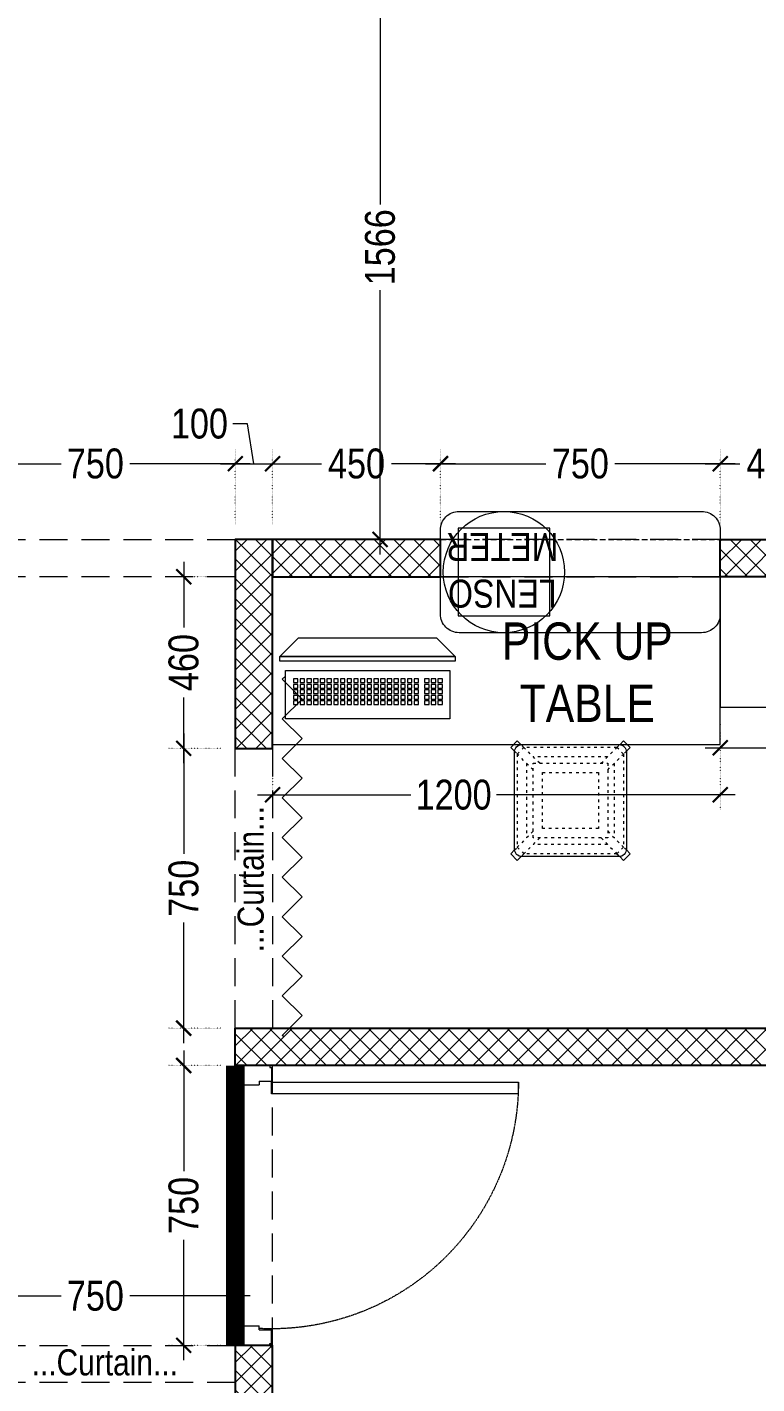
# Model space of a CAD drawing. Header units: millimetres. Extents: x -49972 to -35289, y -2918842 to -2908283.
# Drawn here: x -40044 to -38088, y -2916499 to -2912863 of the extents above; entities that cross this region are included whole.
import ezdxf

# ---------------------------------------------------------------- set-up
doc = ezdxf.new("R2010")
doc.units = ezdxf.units.MM
doc.header["$LTSCALE"] = 12
doc.header["$MEASUREMENT"] = 0
doc.header["$PDMODE"] = 3
for name, pattern in [('a_p6_plan_L18$0$HIDDEN', [0.375, 0.25, -0.125]), ('ACAD_ISO03W100', [30, 12, -18]), ('DOT2', [0.125, 0, -0.125]), ('HIDDEN2', [0.1875, 0.125, -0.0625])]:
    doc.linetypes.add(name, pattern=pattern)
doc.layers.get('0').update_dxf_attribs({"lineweight": 25})
for name, color, linetype, lineweight in [('curtain', 144, 'Continuous', 9), ('Door', 34, 'Continuous', 20), ('IM-ANNO-HATCH', 8, 'Continuous', 5), ('LENS-CURTAIN', 5, 'a_p6_plan_L18$0$HIDDEN', 9), ('LENS-DOOR', 34, 'Continuous', 20), ('LENS-PARTITION', 21, 'Continuous', 25), ('LENS-TEXT', 31, 'Continuous', 5), ('LENS_DIMENSION', 193, 'Continuous', 0), ('LENS_TEXT', 31, 'Continuous', 5), ('LK-EQPMT', 3, 'Continuous', 18), ('LK-FF&E WALL', 1, 'Continuous', 9), ('LK-IT', 3, 'Continuous', 18), ('LN-ELEVATION-1', 81, 'Continuous', 13), ('LN-ELEVATION-2', 103, 'Continuous', 20), ('LN-ELEVATION-3', 125, 'a_p6_plan_L18$0$HIDDEN', 18), ('LN-ELEVATION-5', 167, 'Continuous', 5), ('PLANO-OPENING', 252, 'Continuous', 5)]:
    doc.layers.add(name, color=color, linetype=linetype, lineweight=lineweight)
doc.layers.add('LAMINATE FINISH', color=80, linetype='Continuous')
doc.styles.add('LK TXT', font='Gill Sans MT Condensed Regular.ttf')
doc.styles.get("Standard").update_dxf_attribs({"font": 'Arial Narrow.ttf'})
doc.dimstyles.new('Working', dxfattribs={"dimscale": 0.8, "dimtxt": 100, "dimasz": 50, "dimexe": 50, "dimexo": 50, "dimgap": 25, "dimtad": 0, "dimdec": 0, "dimzin": 0, "dimdsep": 46, "dimtxsty": 'Standard', "dimblk": 'ARCHTICK', "dimcen": 0, "dimdle": 50, "dimclrd": 250, "dimclre": 8, "dimclrt": 7, "dimadec": 0, "dimazin": 0, "dimtfac": 1, "dimtdec": 0, "dimtofl": 0, "dimtmove": 1, "dimatfit": 3, "dimfxl": 3, "dimtolj": 1, "dimlwd": 5, "dimlwe": 0, "dimarcsym": 0})

# ---------------------------------------------------------------- blocks, each defined once
blk = doc.blocks.new('*U21')
at = {"layer": 'LK-EQPMT', "ltscale": 12}
blk.add_lwpolyline([(6, 4.9), (-6, 4.9), (-6, -4.9), (6, -4.9)], close=True, dxfattribs=at)
blk = doc.blocks.new('*U22')
at = {"color": 0, "linetype": 'ByBlock', "lineweight": -2, "transparency": 16777216}
for p in [(0, 0), (18, 0), (35.9, 0), (53.9, 0), (71.8, 0), (89.8, 0), (107.8, 0), (125.7, 0), (143.7, 0), (161.6, 0), (179.6, 0), (197.6, 0), (215.5, 0), (233.5, 0), (251.4, 0), (269.4, 0), (287.4, 0), (305.3, 0), (323.3, 0), (0, -14.7), (0, -29.5), (18, -14.7), (18, -29.5), (35.9, -14.7), (35.9, -29.5), (53.9, -14.7), (53.9, -29.5), (71.8, -14.7), (71.8, -29.5), (89.8, -14.7), (89.8, -29.5), (107.8, -14.7), (107.8, -29.5), (125.7, -14.7), (125.7, -29.5), (143.7, -14.7), (143.7, -29.5), (161.6, -14.7), (161.6, -29.5), (179.6, -14.7), (179.6, -29.5), (197.6, -14.7), (197.6, -29.5), (215.5, -14.7), (215.5, -29.5), (233.5, -14.7), (233.5, -29.5), (251.4, -14.7), (251.4, -29.5), (269.4, -14.7), (269.4, -29.5), (287.4, -14.7), (287.4, -29.5), (305.3, -14.7), (305.3, -29.5), (323.3, -14.7), (323.3, -29.5), (0, -44.2), (0, -59), (18, -44.2), (18, -59), (35.9, -44.2), (35.9, -59), (53.9, -44.2), (53.9, -59), (71.8, -44.2), (71.8, -59), (89.8, -44.2), (89.8, -59), (107.8, -44.2), (107.8, -59), (125.7, -44.2), (125.7, -59), (143.7, -44.2), (143.7, -59), (161.6, -44.2), (161.6, -59), (179.6, -44.2), (179.6, -59), (197.6, -44.2), (197.6, -59), (215.5, -44.2), (215.5, -59), (233.5, -44.2), (233.5, -59), (251.4, -44.2), (251.4, -59), (269.4, -44.2), (269.4, -59), (287.4, -44.2), (287.4, -59), (305.3, -44.2), (305.3, -59), (323.3, -44.2), (323.3, -59)]:
    blk.add_blockref('*U21', p, dxfattribs=at)
blk = doc.blocks.new('*U19')
at = {"layer": 'LK-EQPMT', "ltscale": 12}
blk.add_lwpolyline([(6, 4.9), (-6, 4.9), (-6, -4.9), (6, -4.9)], close=True, dxfattribs=at)
blk = doc.blocks.new('*U20')
at = {"color": 0, "linetype": 'ByBlock', "lineweight": -2, "transparency": 16777216}
for p in [(0, 0), (18, 0), (35.9, 0), (0, -14.7), (0, -29.5), (18, -14.7), (18, -29.5), (35.9, -14.7), (35.9, -29.5), (0, -44.2), (0, -59), (18, -44.2), (18, -59), (35.9, -44.2), (35.9, -59)]:
    blk.add_blockref('*U19', p, dxfattribs=at)
blk = doc.blocks.new('KEYBOARD')
at = {"ltscale": 12}
blk.add_lwpolyline([(8, 0), (8, 129.1), (448, 129.1), (448, 0)], close=True, dxfattribs=at)
for name, p in [('*U22', (35.2, 101.6)), ('*U20', (386.6, 101.6))]:
    blk.add_blockref(name, p)
blk = doc.blocks.new('Pickup table PC')
at = {"layer": 'LN-ELEVATION-2', "ltscale": 0.5}
for points in [[(470, 50), (0, 50), (0, 62), (470, 62)], [(420, 0), (50, 0), (0, 50), (470, 50)]]:
    blk.add_lwpolyline(points, close=True, dxfattribs=at)
blk = doc.blocks.new('_ArchTick')
at = {"const_width": 0.15}
blk.add_lwpolyline([(-0.5, -0.5), (0.5, 0.5)], dxfattribs=at)
blk = doc.blocks.new('*D44')
at = {"layer": 'Defpoints', "color": 0, "transparency": 16777216}
for p in [(-39385.7, -2914785.7), (-38185.7, -2914785.7), (-39385.7, -2914920.2)]:
    blk.add_point(p, dxfattribs=at)
at = {"layer": 'LENS_DIMENSION', "color": 8, "linetype": 'DOT2', "lineweight": 0, "transparency": 16777216}
for p, q in [((-39385.7, -2914825.7), (-39385.7, -2914960.2)), ((-38185.7, -2914825.7), (-38185.7, -2914960.2))]:
    blk.add_line(p, q, dxfattribs=at)
at = {"layer": 'LENS_DIMENSION', "color": 8, "lineweight": 5, "transparency": 16777216}
for p, q in [((-39425.7, -2914920.2), (-39015.3, -2914920.2)), ((-38145.7, -2914920.2), (-38785.7, -2914920.2))]:
    blk.add_line(p, q, dxfattribs=at)
at = {"layer": 'LENS_DIMENSION', "color": 8, "lineweight": 5, "transparency": 16777216, "xscale": 40, "yscale": 40, "zscale": 40, "rotation": 180}
blk.add_blockref('_ArchTick', (-39385.7, -2914920.2), dxfattribs=at)
at = {"layer": 'LENS_DIMENSION', "color": 8, "lineweight": 5, "transparency": 16777216, "xscale": 40, "yscale": 40, "zscale": 40}
blk.add_blockref('_ArchTick', (-38185.7, -2914920.2), dxfattribs=at)
at = {"layer": 'LENS_DIMENSION', "color": 0, "transparency": 16777216, "insert": (-38900.5, -2914920.2), "char_height": 80, "attachment_point": 5}
blk.add_mtext('\\A1;1200', dxfattribs=at)
blk = doc.blocks.new('*D45')
at = {"layer": 'Defpoints', "color": 0, "transparency": 16777216}
for p in [(-38185.7, -2914685.7), (-36985.7, -2914685.7), (-36985.7, -2914794.2)]:
    blk.add_point(p, dxfattribs=at)
at = {"layer": 'LENS_DIMENSION', "color": 8, "linetype": 'DOT2', "lineweight": 0, "transparency": 16777216}
for p, q in [((-38185.7, -2914725.7), (-38185.7, -2914834.2)), ((-36985.7, -2914725.7), (-36985.7, -2914834.2))]:
    blk.add_line(p, q, dxfattribs=at)
at = {"layer": 'LENS_DIMENSION', "color": 8, "lineweight": 5, "transparency": 16777216}
for p, q in [((-38225.7, -2914794.2), (-37700.5, -2914794.2)), ((-36945.7, -2914794.2), (-37471, -2914794.2))]:
    blk.add_line(p, q, dxfattribs=at)
at = {"layer": 'LENS_DIMENSION', "color": 8, "lineweight": 5, "transparency": 16777216, "xscale": 40, "yscale": 40, "zscale": 40, "rotation": 180}
blk.add_blockref('_ArchTick', (-38185.7, -2914794.2), dxfattribs=at)
at = {"layer": 'LENS_DIMENSION', "color": 8, "lineweight": 5, "transparency": 16777216, "xscale": 40, "yscale": 40, "zscale": 40}
blk.add_blockref('_ArchTick', (-36985.7, -2914794.2), dxfattribs=at)
at = {"layer": 'LENS_DIMENSION', "color": 0, "transparency": 16777216, "insert": (-37585.7, -2914794.2), "char_height": 80, "attachment_point": 5}
blk.add_mtext('\\A1;1200', dxfattribs=at)
blk = doc.blocks.new('Stool')
at = {"layer": 'LN-ELEVATION-1', "ltscale": 0.5}
blk.add_lwpolyline([(-130, 300), (130, 300, -0.414214), (150, 280), (150, 20, -0.414214), (130, 0), (-130, 0, -0.414214), (-150, 20), (-150, 280, -0.414214)], format="xyb", close=True, dxfattribs=at)
at = {"layer": 'LN-ELEVATION-3', "linetype": 'ACAD_ISO03W100', "ltscale": 0.05}
for p, q in [((-82.3, 250), (-124.7, 292.4)), ((-124.7, 292.4), (124.7, 292.4)), ((82.3, 250), (124.7, 292.4)), ((-100, 232.3), (-142.4, 274.7)), ((-142.4, 274.7), (-142.4, 25.3)), ((-99.7, 267.4), (99.7, 267.4)), ((100, 232.3), (142.4, 274.7)), ((142.4, 274.7), (142.4, 25.3)), ((-117.4, 249.7), (-117.4, 50.3)), ((117.4, 249.7), (117.4, 50.3)), ((-100, 67.7), (-142.4, 25.3)), ((-82.3, 50), (-124.7, 7.6)), ((82.3, 50), (124.7, 7.6)), ((100, 67.7), (142.4, 25.3)), ((-124.7, 7.6), (124.7, 7.6)), ((-99.7, 32.6), (99.7, 32.6))]:
    blk.add_line(p, q, dxfattribs=at)
for points in [[(-132.2, 299.9), (-124.7, 292.4), (-142.4, 274.7), (-149.9, 282.2)], [(132.2, 299.9), (124.7, 292.4), (142.4, 274.7), (149.9, 282.2)], [(-132.2, 0.1), (-124.7, 7.6), (-142.4, 25.3), (-149.9, 17.8)], [(132.2, 0.1), (124.7, 7.6), (142.4, 25.3), (149.9, 17.8)]]:
    blk.add_lwpolyline(points, dxfattribs=at)
for points in [[(-100, 250), (100, 250), (100, 50), (-100, 50)], [(-75, 225), (75, 225), (75, 75), (-75, 75)]]:
    blk.add_lwpolyline(points, close=True, dxfattribs=at)
at = {"layer": 'LN-ELEVATION-5', "ltscale": 0.5}
for points in [[(-149.9, 282.2), (-160.1, 292.4), (-142.4, 310.1), (-132.2, 299.9)], [(149.9, 282.2), (160.1, 292.4), (142.4, 310.1), (132.2, 299.9)], [(-149.9, 17.8), (-160.1, 7.6), (-142.4, -10.1), (-132.2, 0.1)], [(149.9, 17.8), (160.1, 7.6), (142.4, -10.1), (132.2, 0.1)]]:
    blk.add_lwpolyline(points, dxfattribs=at)
blk = doc.blocks.new('*D115')
at = {"layer": 'Defpoints', "color": 0, "transparency": 16777216}
for p in [(-39485.7, -2915645.7), (-39624, -2916395.7), (-39485.7, -2916395.7)]:
    blk.add_point(p, dxfattribs=at)
at = {"layer": 'LENS_DIMENSION', "color": 8, "lineweight": 5, "transparency": 16777216}
for p, q in [((-39624, -2915605.7), (-39624, -2915928.7)), ((-39624, -2916435.7), (-39624, -2916112.8))]:
    blk.add_line(p, q, dxfattribs=at)
at = {"layer": 'LENS_DIMENSION', "color": 8, "linetype": 'DOT2', "lineweight": 0, "transparency": 16777216}
for p, q in [((-39525.7, -2915645.7), (-39664, -2915645.7)), ((-39525.7, -2916395.7), (-39664, -2916395.7))]:
    blk.add_line(p, q, dxfattribs=at)
at = {"layer": 'LENS_DIMENSION', "color": 8, "lineweight": 5, "transparency": 16777216, "xscale": 40, "yscale": 40, "zscale": 40}
for p, rotation in [((-39624, -2915645.7), 90), ((-39624, -2916395.7), 270)]:
    blk.add_blockref('_ArchTick', p, dxfattribs=dict(at, rotation=rotation))
at = {"layer": 'LENS_DIMENSION', "color": 0, "transparency": 16777216, "insert": (-39624, -2916020.7), "char_height": 80, "attachment_point": 5, "rotation": 90}
blk.add_mtext('\\A1;750', dxfattribs=at)
blk = doc.blocks.new('*D116')
at = {"layer": 'Defpoints', "color": 0, "transparency": 16777216}
for p in [(-39624, -2914795.7), (-39485.7, -2914795.7), (-39485.7, -2915545.7)]:
    blk.add_point(p, dxfattribs=at)
at = {"layer": 'LENS_DIMENSION', "color": 8, "lineweight": 5, "transparency": 16777216}
for p, q in [((-39624, -2914755.7), (-39624, -2915078.7)), ((-39624, -2915585.7), (-39624, -2915262.8))]:
    blk.add_line(p, q, dxfattribs=at)
at = {"layer": 'LENS_DIMENSION', "color": 8, "linetype": 'DOT2', "lineweight": 0, "transparency": 16777216}
for p, q in [((-39525.7, -2914795.7), (-39664, -2914795.7)), ((-39525.7, -2915545.7), (-39664, -2915545.7))]:
    blk.add_line(p, q, dxfattribs=at)
at = {"layer": 'LENS_DIMENSION', "color": 8, "lineweight": 5, "transparency": 16777216, "xscale": 40, "yscale": 40, "zscale": 40}
for p, rotation in [((-39624, -2914795.7), 90), ((-39624, -2915545.7), 270)]:
    blk.add_blockref('_ArchTick', p, dxfattribs=dict(at, rotation=rotation))
at = {"layer": 'LENS_DIMENSION', "color": 0, "transparency": 16777216, "insert": (-39624, -2915170.7), "char_height": 80, "attachment_point": 5, "rotation": 90}
blk.add_mtext('\\A1;750', dxfattribs=at)
blk = doc.blocks.new('*D117')
at = {"layer": 'Defpoints', "color": 0, "transparency": 16777216}
for p in [(-39624, -2914335.7), (-39485.7, -2914335.7), (-39485.7, -2914795.7)]:
    blk.add_point(p, dxfattribs=at)
at = {"layer": 'LENS_DIMENSION', "color": 8, "lineweight": 5, "transparency": 16777216}
for p, q in [((-39624, -2914295.7), (-39624, -2914472.1)), ((-39624, -2914835.7), (-39624, -2914659.4))]:
    blk.add_line(p, q, dxfattribs=at)
at = {"layer": 'LENS_DIMENSION', "color": 8, "linetype": 'DOT2', "lineweight": 0, "transparency": 16777216}
for p, q in [((-39525.7, -2914335.7), (-39664, -2914335.7)), ((-39525.7, -2914795.7), (-39664, -2914795.7))]:
    blk.add_line(p, q, dxfattribs=at)
at = {"layer": 'LENS_DIMENSION', "color": 8, "lineweight": 5, "transparency": 16777216, "xscale": 40, "yscale": 40, "zscale": 40}
for p, rotation in [((-39624, -2914335.7), 90), ((-39624, -2914795.7), 270)]:
    blk.add_blockref('_ArchTick', p, dxfattribs=dict(at, rotation=rotation))
at = {"layer": 'LENS_DIMENSION', "color": 0, "transparency": 16777216, "insert": (-39624, -2914565.7), "char_height": 80, "attachment_point": 5, "rotation": 90}
blk.add_mtext('\\A1;460', dxfattribs=at)
blk = doc.blocks.new('*D121')
at = {"layer": 'Defpoints', "color": 0, "transparency": 16777216}
for p in [(-39485.7, -2916263.2), (-40235.7, -2916395.7), (-39485.7, -2916395.7)]:
    blk.add_point(p, dxfattribs=at)
at = {"layer": 'LENS_DIMENSION', "color": 8, "linetype": 'DOT2', "lineweight": 0, "transparency": 16777216}
for p, q in [((-40235.7, -2916355.7), (-40235.7, -2916223.2)), ((-39485.7, -2916355.7), (-39485.7, -2916223.2))]:
    blk.add_line(p, q, dxfattribs=at)
at = {"layer": 'LENS_DIMENSION', "color": 8, "lineweight": 5, "transparency": 16777216}
for p, q in [((-40275.7, -2916263.2), (-39952.8, -2916263.2)), ((-39445.7, -2916263.2), (-39768.6, -2916263.2))]:
    blk.add_line(p, q, dxfattribs=at)
at = {"layer": 'LENS_DIMENSION', "color": 8, "lineweight": 5, "transparency": 16777216, "xscale": 40, "yscale": 40, "zscale": 40, "rotation": 180}
blk.add_blockref('_ArchTick', (-40235.7, -2916263.2), dxfattribs=at)
at = {"layer": 'LENS_DIMENSION', "color": 8, "lineweight": 5, "transparency": 16777216, "xscale": 40, "yscale": 40, "zscale": 40}
blk.add_blockref('_ArchTick', (-39485.7, -2916263.2), dxfattribs=at)
at = {"layer": 'LENS_DIMENSION', "color": 0, "transparency": 16777216, "insert": (-39860.7, -2916263.2), "char_height": 80, "attachment_point": 5}
blk.add_mtext('\\A1;750', dxfattribs=at)
blk = doc.blocks.new('*D123')
at = {"layer": 'Defpoints', "color": 0, "transparency": 16777216}
for p in [(-39485.7, -2914032.7), (-40235.7, -2914235.7), (-39485.7, -2914235.7)]:
    blk.add_point(p, dxfattribs=at)
at = {"layer": 'LENS_DIMENSION', "color": 8, "linetype": 'DOT2', "lineweight": 0, "transparency": 16777216}
for p, q in [((-40235.7, -2914195.7), (-40235.7, -2913992.7)), ((-39485.7, -2914195.7), (-39485.7, -2913992.7))]:
    blk.add_line(p, q, dxfattribs=at)
at = {"layer": 'LENS_DIMENSION', "color": 8, "lineweight": 5, "transparency": 16777216}
for p, q in [((-40275.7, -2914032.7), (-39952.8, -2914032.7)), ((-39445.7, -2914032.7), (-39768.6, -2914032.7))]:
    blk.add_line(p, q, dxfattribs=at)
at = {"layer": 'LENS_DIMENSION', "color": 8, "lineweight": 5, "transparency": 16777216, "xscale": 40, "yscale": 40, "zscale": 40, "rotation": 180}
blk.add_blockref('_ArchTick', (-40235.7, -2914032.7), dxfattribs=at)
at = {"layer": 'LENS_DIMENSION', "color": 8, "lineweight": 5, "transparency": 16777216, "xscale": 40, "yscale": 40, "zscale": 40}
blk.add_blockref('_ArchTick', (-39485.7, -2914032.7), dxfattribs=at)
at = {"layer": 'LENS_DIMENSION', "color": 0, "transparency": 16777216, "insert": (-39860.7, -2914032.7), "char_height": 80, "attachment_point": 5}
blk.add_mtext('\\A1;750', dxfattribs=at)
blk = doc.blocks.new('*D124')
at = {"layer": 'Defpoints', "color": 0, "transparency": 16777216}
for p in [(-39385.7, -2914032.7), (-39485.7, -2914235.7), (-39385.7, -2914235.7)]:
    blk.add_point(p, dxfattribs=at)
at = {"layer": 'LENS_DIMENSION', "color": 8, "lineweight": 5, "transparency": 16777216}
for p, q in [((-39452.5, -2913925.7), (-39492.5, -2913925.7)), ((-39435.7, -2914032.7), (-39452.5, -2913925.7)), ((-39525.7, -2914032.7), (-39345.7, -2914032.7))]:
    blk.add_line(p, q, dxfattribs=at)
at = {"layer": 'LENS_DIMENSION', "color": 8, "linetype": 'DOT2', "lineweight": 0, "transparency": 16777216}
for p, q in [((-39485.7, -2914195.7), (-39485.7, -2913992.7)), ((-39385.7, -2914195.7), (-39385.7, -2913992.7))]:
    blk.add_line(p, q, dxfattribs=at)
at = {"layer": 'LENS_DIMENSION', "color": 8, "lineweight": 5, "transparency": 16777216, "xscale": 40, "yscale": 40, "zscale": 40, "rotation": 180}
blk.add_blockref('_ArchTick', (-39485.7, -2914032.7), dxfattribs=at)
at = {"layer": 'LENS_DIMENSION', "color": 8, "lineweight": 5, "transparency": 16777216, "xscale": 40, "yscale": 40, "zscale": 40}
blk.add_blockref('_ArchTick', (-39385.7, -2914032.7), dxfattribs=at)
at = {"layer": 'LENS_DIMENSION', "color": 0, "transparency": 16777216, "insert": (-39581.8, -2913925.7), "char_height": 80, "attachment_point": 5}
blk.add_mtext('\\A1;100', dxfattribs=at)
blk = doc.blocks.new('*D125')
at = {"layer": 'Defpoints', "color": 0, "transparency": 16777216}
for p in [(-38935.7, -2914032.7), (-39385.7, -2914235.7), (-38935.7, -2914235.7)]:
    blk.add_point(p, dxfattribs=at)
at = {"layer": 'LENS_DIMENSION', "color": 8, "linetype": 'DOT2', "lineweight": 0, "transparency": 16777216}
for p, q in [((-39385.7, -2914195.7), (-39385.7, -2913992.7)), ((-38935.7, -2914195.7), (-38935.7, -2913992.7))]:
    blk.add_line(p, q, dxfattribs=at)
at = {"layer": 'LENS_DIMENSION', "color": 8, "lineweight": 5, "transparency": 16777216}
for p, q in [((-39425.7, -2914032.7), (-39254.4, -2914032.7)), ((-38895.7, -2914032.7), (-39067.1, -2914032.7))]:
    blk.add_line(p, q, dxfattribs=at)
at = {"layer": 'LENS_DIMENSION', "color": 8, "lineweight": 5, "transparency": 16777216, "xscale": 40, "yscale": 40, "zscale": 40, "rotation": 180}
blk.add_blockref('_ArchTick', (-39385.7, -2914032.7), dxfattribs=at)
at = {"layer": 'LENS_DIMENSION', "color": 8, "lineweight": 5, "transparency": 16777216, "xscale": 40, "yscale": 40, "zscale": 40}
blk.add_blockref('_ArchTick', (-38935.7, -2914032.7), dxfattribs=at)
at = {"layer": 'LENS_DIMENSION', "color": 0, "transparency": 16777216, "insert": (-39160.7, -2914032.7), "char_height": 80, "attachment_point": 5}
blk.add_mtext('\\A1;450', dxfattribs=at)
blk = doc.blocks.new('*D126')
at = {"layer": 'Defpoints', "color": 0, "transparency": 16777216}
for p in [(-38185.7, -2914032.7), (-38935.7, -2914235.7), (-38185.7, -2914235.7)]:
    blk.add_point(p, dxfattribs=at)
at = {"layer": 'LENS_DIMENSION', "color": 8, "linetype": 'DOT2', "lineweight": 0, "transparency": 16777216}
for p, q in [((-38935.7, -2914195.7), (-38935.7, -2913992.7)), ((-38185.7, -2914195.7), (-38185.7, -2913992.7))]:
    blk.add_line(p, q, dxfattribs=at)
at = {"layer": 'LENS_DIMENSION', "color": 8, "lineweight": 5, "transparency": 16777216}
for p, q in [((-38975.7, -2914032.7), (-38652.8, -2914032.7)), ((-38145.7, -2914032.7), (-38468.6, -2914032.7))]:
    blk.add_line(p, q, dxfattribs=at)
at = {"layer": 'LENS_DIMENSION', "color": 8, "lineweight": 5, "transparency": 16777216, "xscale": 40, "yscale": 40, "zscale": 40, "rotation": 180}
blk.add_blockref('_ArchTick', (-38935.7, -2914032.7), dxfattribs=at)
at = {"layer": 'LENS_DIMENSION', "color": 8, "lineweight": 5, "transparency": 16777216, "xscale": 40, "yscale": 40, "zscale": 40}
blk.add_blockref('_ArchTick', (-38185.7, -2914032.7), dxfattribs=at)
at = {"layer": 'LENS_DIMENSION', "color": 0, "transparency": 16777216, "insert": (-38560.7, -2914032.7), "char_height": 80, "attachment_point": 5}
blk.add_mtext('\\A1;750', dxfattribs=at)
blk = doc.blocks.new('*D127')
at = {"layer": 'Defpoints', "color": 0, "transparency": 16777216}
for p in [(-37718.7, -2914032.7), (-38185.7, -2914235.7), (-37718.7, -2914235.7)]:
    blk.add_point(p, dxfattribs=at)
at = {"layer": 'LENS_DIMENSION', "color": 8, "linetype": 'DOT2', "lineweight": 0, "transparency": 16777216}
for p, q in [((-38185.7, -2914195.7), (-38185.7, -2913992.7)), ((-37718.7, -2914195.7), (-37718.7, -2913992.7))]:
    blk.add_line(p, q, dxfattribs=at)
at = {"layer": 'LENS_DIMENSION', "color": 8, "lineweight": 5, "transparency": 16777216}
for p, q in [((-38225.7, -2914032.7), (-38132.8, -2914032.7)), ((-37678.7, -2914032.7), (-37945.2, -2914032.7))]:
    blk.add_line(p, q, dxfattribs=at)
at = {"layer": 'LENS_DIMENSION', "color": 8, "lineweight": 5, "transparency": 16777216, "xscale": 40, "yscale": 40, "zscale": 40, "rotation": 180}
blk.add_blockref('_ArchTick', (-38185.7, -2914032.7), dxfattribs=at)
at = {"layer": 'LENS_DIMENSION', "color": 8, "lineweight": 5, "transparency": 16777216, "xscale": 40, "yscale": 40, "zscale": 40}
blk.add_blockref('_ArchTick', (-37718.7, -2914032.7), dxfattribs=at)
at = {"layer": 'LENS_DIMENSION', "color": 0, "transparency": 16777216, "insert": (-38039, -2914032.7), "char_height": 80, "attachment_point": 5}
blk.add_mtext('\\A1;467', dxfattribs=at)
blk = doc.blocks.new('*D154')
at = {"layer": 'Defpoints', "color": 0, "transparency": 16777216}
for p in [(-39215.8, -2912669.7), (-39160.7, -2914235.7), (-39097.5, -2914235.7)]:
    blk.add_point(p, dxfattribs=at)
at = {"layer": 'LENS_DIMENSION', "color": 8, "lineweight": 5, "transparency": 16777216}
for p, q in [((-39097.5, -2912629.7), (-39097.5, -2913337.9)), ((-39097.5, -2914275.7), (-39097.5, -2913567.6))]:
    blk.add_line(p, q, dxfattribs=at)
at = {"layer": 'LENS_DIMENSION', "color": 8, "linetype": 'DOT2', "lineweight": 0, "transparency": 16777216}
for p, q in [((-39175.8, -2912669.7), (-39057.5, -2912669.7)), ((-39120.7, -2914235.7), (-39057.5, -2914235.7))]:
    blk.add_line(p, q, dxfattribs=at)
at = {"layer": 'LENS_DIMENSION', "color": 8, "lineweight": 5, "transparency": 16777216, "xscale": 40, "yscale": 40, "zscale": 40}
for p, rotation in [((-39097.5, -2912669.7), 90), ((-39097.5, -2914235.7), 270)]:
    blk.add_blockref('_ArchTick', p, dxfattribs=dict(at, rotation=rotation))
at = {"layer": 'LENS_DIMENSION', "color": 0, "transparency": 16777216, "insert": (-39097.5, -2913452.7), "char_height": 80, "attachment_point": 5, "rotation": 90}
blk.add_mtext('\\A1;1566', dxfattribs=at)
blk = doc.blocks.new('*U11')
at = {"layer": 'Door'}
for p, q in [((547491.5, 1778573.8), (547491.5, 1779235.3)), ((547522.8, 1779235.3), (547491.5, 1779235.3)), ((547522.8, 1779235.3), (547522.8, 1778573.8)), ((547447.3, 1778568.6), (547452.5, 1778568.6)), ((547447.3, 1778484.1), (547447.3, 1778568.6)), ((547452.5, 1778573.8), (547488.9, 1778573.8)), ((547452.5, 1778568.6), (547452.5, 1778573.8)), ((547488.9, 1778539.9), (547488.9, 1778573.8)), ((547522.8, 1778573.8), (547491.5, 1778573.8)), ((548192.1, 1778573.8), (548155.6, 1778573.8)), ((548155.6, 1778539.9), (548155.6, 1778573.8)), ((548192.1, 1778568.6), (548192.1, 1778573.8)), ((548197.3, 1778568.6), (548192.1, 1778568.6)), ((548197.3, 1778484.1), (548197.3, 1778568.6)), ((547488.9, 1778539.9), (547499.3, 1778539.9)), ((547499.3, 1778478.9), (547499.3, 1778539.9)), ((548145.2, 1778478.9), (548145.2, 1778539.9)), ((548155.6, 1778539.9), (548145.2, 1778539.9)), ((547447.3, 1778484.1), (547452.5, 1778484.1)), ((547452.5, 1778478.9), (547452.5, 1778484.1)), ((547452.5, 1778478.9), (547499.3, 1778478.9)), ((548192.1, 1778478.9), (548145.2, 1778478.9)), ((548192.1, 1778478.9), (548192.1, 1778484.1)), ((548197.3, 1778484.1), (548192.1, 1778484.1))]:
    blk.add_line(p, q, dxfattribs=at)
at = {"layer": 'Door', "color": 7, "linetype": 'HIDDEN2', "extrusion": (0, 0, -1)}
blk.add_ellipse((547491.5, 1778573.8), major_axis=(661.5, 0), ratio=1, start_param=-1.570791, end_param=0.051209, dxfattribs=at)
blk = doc.blocks.new('A$C6b330860')
at = {"layer": 'IM-ANNO-HATCH', "ltscale": 0.001}
h = blk.add_hatch(dxfattribs=at)
h.set_pattern_fill('ANSI37', color=256, scale=300, angle=-90)
h.set_pattern_definition([(315, (19582.948, 2791225.586), (26.5165043, 26.5165043), []), (45, (19582.948, 2791225.586), (-26.5165043, 26.5165043), [])])
h.paths.add_polyline_path([(8086.2, 4100), (8086.2, 4000), (6486.2, 4000), (6486.2, 4100)])
h.paths.add_polyline_path([(7986.2, 3241), (7986.2, 4000), (8086.2, 4000), (8086.2, 3241)])
h.paths.add_polyline_path([(9386.2, 3660), (9386.2, 3760), (8936.2, 3760), (8936.2, 3660)])
h.paths.add_polyline_path([(8936.2, 3200), (8936.2, 3760), (8836.2, 3760), (8836.2, 3200)])
h.paths.add_polyline_path([(10136.2, 3660), (10136.2, 3760), (12203.2, 3760), (12203.2, 3660)])
h.paths.add_polyline_path([(10603.2, 3760), (10603.2, 4210), (10703.2, 4210), (10703.2, 3760)])
h.paths.add_polyline_path([(10703.2, 4960), (10703.2, 7660), (10603.2, 7660), (10603.2, 4960)])
h.paths.add_polyline_path([(10703.2, 6260), (10703.2, 6160), (12203.2, 6160), (12203.2, 6260)])
h.paths.add_polyline_path([(10603.2, 8410), (10603.2, 8660), (10703.2, 8660), (10703.2, 8410)])
h.paths.add_polyline_path([(8836.2, 2350), (8836.2, 2450), (10903.2, 2450), (10903.2, 2350)])
h.paths.add_polyline_path([(11003.2, 2253), (11003.2, 2450), (10903.2, 2450), (10903.2, 2253)])
h.paths.add_polyline_path([(8836.2, 1600), (8836.2, 0), (8936.2, 0), (8936.2, 1600)])
h.paths.add_polyline_path([(8086.2, 1500), (8086.2, 1600), (6486.2, 1600), (6486.2, 1500)])
h.paths.add_polyline_path([(7986.2, 2491), (7986.2, 1600), (8086.2, 1600), (8086.2, 2491)])
at = {"layer": 'LENS-CURTAIN', "ltscale": 25}
for points in [[(8086.2, 3660), (8086.2, 3760), (8836.2, 3760), (8836.2, 3660)], [(10136.2, 3760), (9386.2, 3760), (9386.2, 3660), (10136.2, 3660)], [(8936.2, 2450), (8836.2, 2450), (8836.2, 3200), (8936.2, 3200)], [(8836.2, 2350), (8836.2, 1600), (8936.2, 1600), (8936.2, 2350)], [(8086.2, 1500), (8086.2, 1600), (8836.2, 1600), (8836.2, 1500)]]:
    blk.add_lwpolyline(points, close=True, dxfattribs=at)
at = {"layer": 'LENS-CURTAIN', "ltscale": 5}
blk.add_lwpolyline([(9386.2, 3660), (9386.2, 3760), (10136.2, 3760), (10136.2, 3660)], close=True, dxfattribs=at)
at = {"layer": 'LENS-PARTITION'}
for points in [[(8936.2, 3200), (8936.2, 3760), (8836.2, 3760), (8836.2, 3200)], [(9386.2, 3660), (9386.2, 3760), (8936.2, 3760), (8936.2, 3660)], [(10136.2, 3660), (10136.2, 3760), (12203.2, 3760), (12203.2, 3660)], [(8836.2, 2350), (8836.2, 2450), (10903.2, 2450), (10903.2, 2350)], [(8836.2, 1600), (8836.2, 0), (8936.2, 0), (8936.2, 1600)]]:
    blk.add_lwpolyline(points, close=True, dxfattribs=at)
at = {"layer": 'LENS-DOOR', "rotation": 270}
blk.add_blockref('*U11', (-1769640.1, 549797.3), dxfattribs=at)

msp = doc.modelspace()

# ---------------------------------------------------------------- hatches: boundary and pattern name
at = {"layer": 'curtain'}
h = msp.add_hatch(dxfattribs=at)
h.set_pattern_fill('ZIGZAG', color=256, scale=600, angle=765)
h.set_pattern_definition([(45, (-63436.896, -2825939.374), (6e-13, 106.06602), [75, -75]), (135, (-63383.86, -2825886.34), (-106.06602, 6e-13), [75, -75])])
edge = h.paths.add_edge_path()
edge.add_line((-39282.5, -2914606), (-39279.2, -2915567.5))
edge.add_line((-39279.2, -2915567.5), (-39370, -2915568.4))
edge.add_line((-39370, -2915559.8), (-39370.1, -2914602))
edge.add_line((-39370.1, -2914602), (-39280.2, -2914602))

# ---------------------------------------------------------------- linework, layer by layer
at = {"layer": 'LAMINATE FINISH', "color": 85, "linetype": 'ACAD_ISO03W100', "ltscale": 0.05, "true_color": 0x58ba48, "const_width": 50}
msp.add_lwpolyline([(-39485.7, -2916395.7), (-39485.7, -2915645.7)], dxfattribs=at)
at = {"layer": 'LK-EQPMT'}
msp.add_lwpolyline([(-38888.6, -2914205.7), (-38888.6, -2914440.7), (-38642.6, -2914440.7), (-38642.6, -2914205.7)], close=True, dxfattribs=at)
at = {"layer": 'LK-FF&E WALL'}
msp.add_lwpolyline([(-38185.7, -2914210.7), (-38185.7, -2914435.7, -0.414214), (-38235.7, -2914485.7), (-38885.7, -2914485.7, -0.414214), (-38935.7, -2914435.7), (-38935.7, -2914210.7, -0.414214), (-38885.7, -2914160.7), (-38235.7, -2914160.7, -0.414214)], format="xyb", close=True, dxfattribs=at)
for points in [[(-38185.7, -2914335.7), (-39385.7, -2914335.7), (-39385.7, -2914785.7), (-38185.7, -2914785.7)], [(-38185.7, -2914335.7), (-38185.7, -2914685.7), (-36985.7, -2914685.7), (-36985.7, -2914335.7)]]:
    msp.add_lwpolyline(points, close=True, dxfattribs=at)
msp.add_circle((-38765.6, -2914323.2), 162.5, dxfattribs=at)

# ---------------------------------------------------------------- block references
at = {"layer": 'LK-FF&E WALL', "rotation": 270}
msp.add_blockref('Stool', (-38737.3, -2914935.7), dxfattribs=at)
at = {"layer": 'LK-IT', "rotation": 180}
msp.add_blockref('Pickup table PC', (-38895.9, -2914499.9), dxfattribs=at)
at = {"layer": 'LK-IT', "ltscale": 0.5}
msp.add_blockref('KEYBOARD', (-39358.9, -2914716.1), dxfattribs=at)
at = {"layer": 'PLANO-OPENING'}
msp.add_blockref('A$C6b330860', (-48321.9, -2917995.7), dxfattribs=at)

# ---------------------------------------------------------------- texts
at = {"layer": 'LENS-TEXT', "color": 0, "linetype": 'Continuous', "ltscale": 3, "insert": (-38769.9, -2914318.4), "char_height": 75, "attachment_point": 5, "rotation": 180, "style": 'LK TXT'}
msp.add_mtext_dynamic_manual_height_columns('LENSO\\PMETER', width=353.056, gutter_width=0.5, heights=[0], dxfattribs=at)
at = {"layer": 'LENS-TEXT', "linetype": 'Continuous', "ltscale": 3, "insert": (-38542.1, -2914591.6), "char_height": 100, "attachment_point": 5, "style": 'LK TXT'}
msp.add_mtext_dynamic_manual_height_columns('PICK UP TABLE', width=783.964, gutter_width=1, heights=[0], dxfattribs=at)
at = {"layer": 'LENS_TEXT', "insert": (-39408.5, -2915417.2), "char_height": 70, "attachment_point": 7, "rotation": 90}
msp.add_mtext_dynamic_manual_height_columns('\\pi74.92483;...Curtain...', width=527.831, gutter_width=1, heights=[0], dxfattribs=at)
at = {"layer": 'LENS_TEXT', "insert": (-40106.5, -2916477.2), "char_height": 70, "attachment_point": 7}
msp.add_mtext_dynamic_manual_height_columns('\\pi74.92483;...Curtain...', width=527.831, gutter_width=1, heights=[0], dxfattribs=at)

# ---------------------------------------------------------------- dimensions: what is measured, and where the dimension line sits
at = {"layer": 'LENS_DIMENSION'}
for base, p1, p2, picture, middle in [((-39097.5, -2914235.7), (-39215.8, -2912669.7), (-39160.7, -2914235.7), '*D154', (-39097.5, -2913452.7)), ((-39624, -2914335.7), (-39485.7, -2914795.7), (-39485.7, -2914335.7), '*D117', (-39624, -2914565.7)), ((-39624, -2914795.7), (-39485.7, -2915545.7), (-39485.7, -2914795.7), '*D116', (-39624, -2915170.7)), ((-39624, -2916395.7), (-39485.7, -2915645.7), (-39485.7, -2916395.7), '*D115', (-39624, -2916020.7))]:
    dim = msp.add_linear_dim(base=base, p1=p1, p2=p2, angle=90, dimstyle='Working', override={"dimclrd": 8, "dimclrt": 0, "dimfxl": 25}, dxfattribs=at)
    dim.commit()
    dim.dimension.update_dxf_attribs({"geometry": picture, "text_midpoint": middle})
for base, p1, p2, picture, middle in [((-39385.7, -2914032.7), (-39485.7, -2914235.7), (-39385.7, -2914235.7), '*D124', (-39512.5, -2913925.7)), ((-37718.7, -2914032.7), (-38185.7, -2914235.7), (-37718.7, -2914235.7), '*D127', (-38039, -2914032.7)), ((-39385.7, -2914920.2), (-38185.7, -2914785.7), (-39385.7, -2914785.7), '*D44', (-38900.5, -2914920.2))]:
    dim = msp.add_linear_dim(base=base, p1=p1, p2=p2, dimstyle='Working', override={"dimclrd": 8, "dimclrt": 0, "dimfxl": 25}, dxfattribs=at)
    dim.commit()
    dim.dimension.update_dxf_attribs({"geometry": picture, "text_midpoint": middle, "dimtype": 128})
for base, p1, p2, picture, middle in [((-39485.7, -2914032.7), (-40235.7, -2914235.7), (-39485.7, -2914235.7), '*D123', (-39860.7, -2914032.7)), ((-38935.7, -2914032.7), (-39385.7, -2914235.7), (-38935.7, -2914235.7), '*D125', (-39160.7, -2914032.7)), ((-38185.7, -2914032.7), (-38935.7, -2914235.7), (-38185.7, -2914235.7), '*D126', (-38560.7, -2914032.7)), ((-36985.7, -2914794.2), (-38185.7, -2914685.7), (-36985.7, -2914685.7), '*D45', (-37585.7, -2914794.2)), ((-39485.7, -2916263.2), (-40235.7, -2916395.7), (-39485.7, -2916395.7), '*D121', (-39860.7, -2916263.2))]:
    dim = msp.add_linear_dim(base=base, p1=p1, p2=p2, dimstyle='Working', override={"dimclrd": 8, "dimclrt": 0, "dimfxl": 25}, dxfattribs=at)
    dim.commit()
    dim.dimension.update_dxf_attribs({"geometry": picture, "text_midpoint": middle})

doc.saveas('drawing.dxf')
